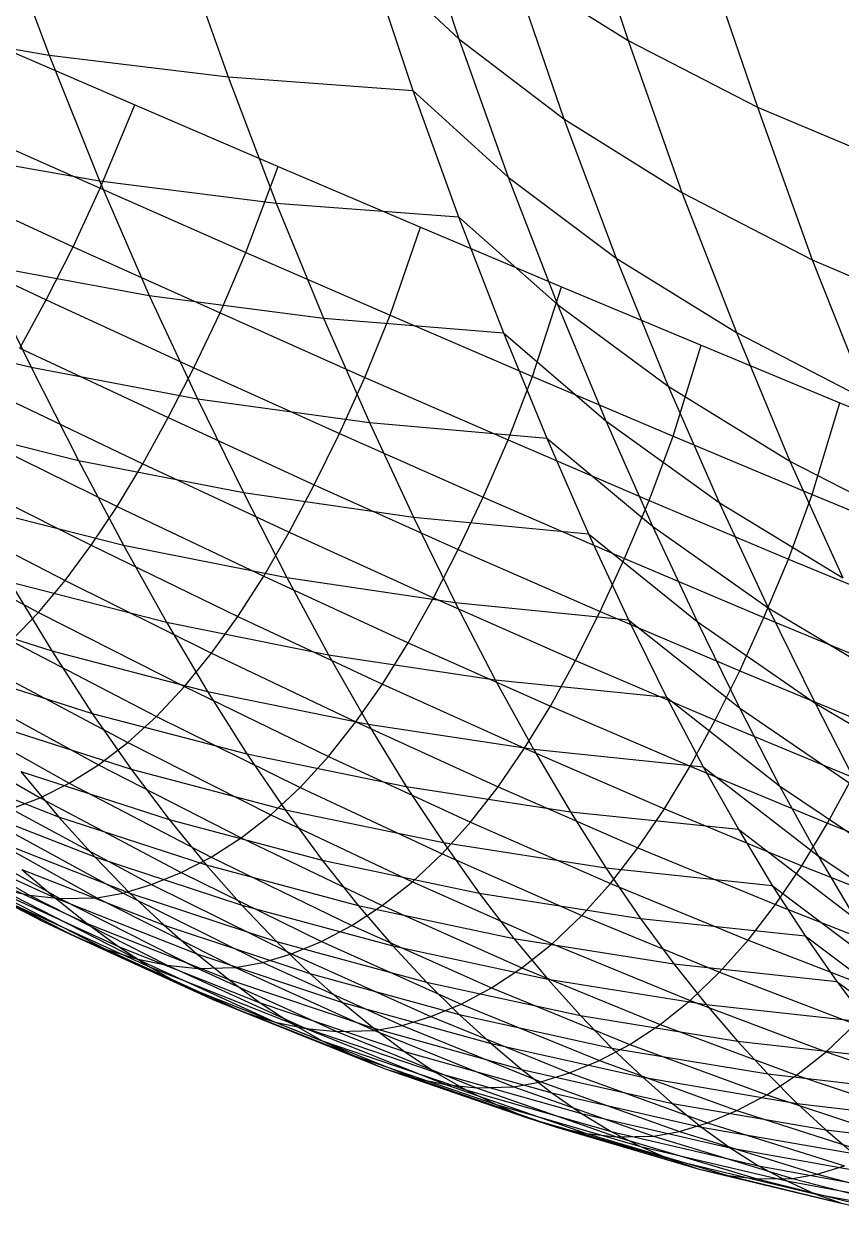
# Model space of a CAD drawing. Extents: x -429 to 429, y -1 to 209.
# Drawn here: x -356.14 to -349.2, y 42.75 to 52.91 of the extents above; entities that cross this region are included whole.
import ezdxf

# ---------------------------------------------------------------- set-up
doc = ezdxf.new("R2010")
doc.units = 0

msp = doc.modelspace()

# ---------------------------------------------------------------- linework, layer by layer
at = {"layer": 'default', "color": 5, "linetype": 'CONTINUOUS'}
for p, q in [((-352.862, 54.056, 118.257), (-352.449, 52.787, 118.776)), ((-351.471, 54.148, 114.491), (-351.01, 52.772, 115.068)), ((-356.36, 53.81, 122.06), (-355.927, 52.649, 122.603)), ((-354.818, 53.627, 121.187), (-354.407, 52.464, 121.708)), ((-350.388, 53.591, 112.974), (-349.914, 52.208, 113.575)), ((-353.225, 53.514, 120.425), (-352.449, 52.787, 118.776)), ((-353.225, 53.514, 120.425), (-352.838, 52.348, 120.916)), ((-353.225, 53.514, 120.425), (-352.838, 52.348, 120.916)), ((-351.995, 53.389, 116.631), (-351.01, 52.772, 115.068)), ((-351.995, 53.389, 116.631), (-351.557, 52.109, 117.177)), ((-357.392, 52.902, 123.597), (-355.927, 52.649, 122.603)), ((-356.426, 52.757, 146.279), (-355.2, 52.226, 145.172)), ((-352.449, 52.787, 118.776), (-351.557, 52.109, 117.177)), ((-352.449, 52.787, 118.776), (-352.029, 51.612, 119.296)), ((-351.01, 52.772, 115.068), (-349.914, 52.208, 113.575)), ((-351.01, 52.772, 115.068), (-350.555, 51.482, 115.637)), ((-355.927, 52.649, 122.603), (-354.407, 52.464, 121.708)), ((-355.927, 52.649, 122.603), (-355.499, 51.581, 123.134)), ((-354.407, 52.464, 121.708), (-352.838, 52.348, 120.916)), ((-354.407, 52.464, 121.708), (-353.998, 51.393, 122.219)), ((-352.838, 52.348, 120.916), (-352.029, 51.612, 119.296)), ((-352.838, 52.348, 120.916), (-352.451, 51.275, 121.4)), ((-352.838, 52.348, 120.916), (-352.451, 51.275, 121.4)), ((-355.492, 51.519, 144.952), (-355.2, 52.226, 145.172)), ((-355.2, 52.226, 145.172), (-353.983, 51.703, 144.053)), ((-349.914, 52.208, 113.575), (-348.713, 51.701, 112.161)), ((-349.914, 52.208, 113.575), (-349.449, 50.911, 114.164)), ((-356.742, 52.076, 146.035), (-355.492, 51.519, 144.952)), ((-351.557, 52.109, 117.177), (-350.555, 51.482, 115.637)), ((-351.557, 52.109, 117.177), (-351.112, 50.926, 117.724)), ((-356.946, 51.837, 124.142), (-355.499, 51.581, 123.134)), ((-354.255, 50.973, 143.853), (-353.983, 51.703, 144.053)), ((-353.983, 51.703, 144.053), (-352.775, 51.189, 142.923)), ((-356.983, 51.601, 145.845), (-355.722, 51.023, 144.775)), ((-355.722, 51.023, 144.775), (-355.492, 51.519, 144.952)), ((-355.499, 51.581, 123.134), (-353.998, 51.393, 122.219)), ((-355.499, 51.581, 123.134), (-355.076, 50.61, 123.652)), ((-355.492, 51.519, 144.952), (-354.255, 50.973, 143.853)), ((-352.029, 51.612, 119.296), (-351.112, 50.926, 117.724)), ((-352.029, 51.612, 119.296), (-351.612, 50.531, 119.807)), ((-350.555, 51.482, 115.637), (-349.449, 50.911, 114.164)), ((-350.555, 51.482, 115.637), (-350.092, 50.294, 116.208)), ((-353.998, 51.393, 122.219), (-352.451, 51.275, 121.4)), ((-353.998, 51.393, 122.219), (-353.596, 50.417, 122.717)), ((-352.451, 51.275, 121.4), (-351.612, 50.531, 119.807)), ((-352.451, 51.275, 121.4), (-352.07, 50.292, 121.871)), ((-352.451, 51.275, 121.4), (-352.07, 50.292, 121.871)), ((-357.22, 51.169, 145.656), (-355.95, 50.573, 144.595)), ((-353.032, 50.441, 142.737), (-352.775, 51.189, 142.923)), ((-352.775, 51.189, 142.923), (-351.578, 50.683, 141.781)), ((-355.95, 50.573, 144.595), (-355.722, 51.023, 144.775)), ((-355.722, 51.023, 144.775), (-354.475, 50.461, 143.685)), ((-354.475, 50.461, 143.685), (-354.255, 50.973, 143.853)), ((-354.255, 50.973, 143.853), (-353.032, 50.441, 142.737)), ((-351.112, 50.926, 117.724), (-350.092, 50.294, 116.208)), ((-351.112, 50.926, 117.724), (-350.672, 49.84, 118.26)), ((-349.449, 50.911, 114.164), (-348.244, 50.398, 112.767)), ((-349.449, 50.911, 114.164), (-348.975, 49.717, 114.755)), ((-356.506, 50.871, 124.672), (-355.076, 50.61, 123.652)), ((-356.506, 50.871, 124.672), (-356.08, 49.999, 125.18)), ((-355.076, 50.61, 123.652), (-353.596, 50.417, 122.717)), ((-355.076, 50.61, 123.652), (-354.667, 49.732, 124.148)), ((-351.823, 49.921, 141.605), (-351.578, 50.683, 141.781)), ((-351.578, 50.683, 141.781), (-350.392, 50.186, 140.629)), ((-356.175, 50.163, 144.415), (-355.95, 50.573, 144.595)), ((-355.95, 50.573, 144.595), (-354.697, 49.996, 143.511)), ((-351.612, 50.531, 119.807), (-350.672, 49.84, 118.26)), ((-351.612, 50.531, 119.807), (-351.201, 49.546, 120.304)), ((-354.697, 49.996, 143.511), (-354.475, 50.461, 143.685)), ((-354.475, 50.461, 143.685), (-353.245, 49.914, 142.575)), ((-353.596, 50.417, 122.717), (-352.07, 50.292, 121.871)), ((-353.596, 50.417, 122.717), (-353.206, 49.531, 123.194)), ((-353.245, 49.914, 142.575), (-353.032, 50.441, 142.737)), ((-353.032, 50.441, 142.737), (-351.823, 49.921, 141.605)), ((-357.44, 50.331, 126.288), (-356.08, 49.999, 125.18)), ((-352.07, 50.292, 121.871), (-351.201, 49.546, 120.304)), ((-352.07, 50.292, 121.871), (-351.701, 49.397, 122.324)), ((-352.07, 50.292, 121.871), (-351.701, 49.397, 122.324)), ((-350.092, 50.294, 116.208), (-348.975, 49.717, 114.755)), ((-350.092, 50.294, 116.208), (-349.637, 49.202, 116.766)), ((-356.175, 50.163, 144.415), (-354.916, 49.572, 143.337)), ((-350.628, 49.414, 140.457), (-350.392, 50.186, 140.629)), ((-350.392, 50.186, 140.629), (-349.215, 49.698, 139.465)), ((-356.08, 49.999, 125.18), (-354.667, 49.732, 124.148)), ((-356.08, 49.999, 125.18), (-355.676, 49.209, 125.66)), ((-354.916, 49.572, 143.337), (-354.697, 49.996, 143.511)), ((-354.697, 49.996, 143.511), (-353.461, 49.437, 142.405)), ((-353.461, 49.437, 142.405), (-353.245, 49.914, 142.575)), ((-353.245, 49.914, 142.575), (-352.03, 49.384, 141.446)), ((-352.03, 49.384, 141.446), (-351.823, 49.921, 141.605)), ((-351.823, 49.921, 141.605), (-350.628, 49.414, 140.457)), ((-350.672, 49.84, 118.26), (-349.637, 49.202, 116.766)), ((-350.672, 49.84, 118.26), (-350.239, 48.852, 118.782)), ((-356.394, 49.785, 144.239), (-355.132, 49.181, 143.163)), ((-354.667, 49.732, 124.148), (-353.206, 49.531, 123.194)), ((-354.667, 49.732, 124.148), (-354.277, 48.936, 124.617)), ((-349.448, 48.92, 139.292), (-349.215, 49.698, 139.465)), ((-349.215, 49.698, 139.465), (-348.049, 49.218, 138.29)), ((-357.024, 49.546, 126.774), (-355.676, 49.209, 125.66)), ((-355.132, 49.181, 143.163), (-354.916, 49.572, 143.337)), ((-354.916, 49.572, 143.337), (-353.675, 49.002, 142.234)), ((-353.206, 49.531, 123.194), (-351.701, 49.397, 122.324)), ((-353.206, 49.531, 123.194), (-352.833, 48.728, 123.647)), ((-351.201, 49.546, 120.304), (-350.239, 48.852, 118.782)), ((-351.201, 49.546, 120.304), (-350.804, 48.651, 120.782)), ((-356.611, 49.438, 144.061), (-355.348, 48.819, 142.986)), ((-353.675, 49.002, 142.234), (-353.461, 49.437, 142.405)), ((-353.461, 49.437, 142.405), (-352.242, 48.897, 141.279)), ((-352.242, 48.897, 141.279), (-352.03, 49.384, 141.446)), ((-352.03, 49.384, 141.446), (-350.832, 48.87, 140.299)), ((-351.701, 49.397, 122.324), (-350.804, 48.651, 120.782)), ((-351.701, 49.397, 122.324), (-351.347, 48.586, 122.754)), ((-351.701, 49.397, 122.324), (-351.347, 48.586, 122.754)), ((-350.832, 48.87, 140.299), (-350.628, 49.414, 140.457)), ((-350.628, 49.414, 140.457), (-349.448, 48.92, 139.292)), ((-355.676, 49.209, 125.66), (-354.277, 48.936, 124.617)), ((-355.676, 49.209, 125.66), (-355.294, 48.49, 126.109)), ((-355.348, 48.819, 142.986), (-355.132, 49.181, 143.163)), ((-355.132, 49.181, 143.163), (-353.888, 48.601, 142.062)), ((-349.637, 49.202, 116.766), (-348.51, 48.623, 115.331)), ((-349.637, 49.202, 116.766), (-349.188, 48.213, 117.309)), ((-356.83, 49.123, 143.879), (-355.568, 48.489, 142.803)), ((-353.888, 48.601, 142.062), (-353.675, 49.002, 142.234)), ((-353.675, 49.002, 142.234), (-352.453, 48.454, 141.109)), ((-354.277, 48.936, 124.617), (-352.833, 48.728, 123.647)), ((-354.277, 48.936, 124.617), (-353.908, 48.214, 125.056)), ((-352.453, 48.454, 141.109), (-352.242, 48.897, 141.279)), ((-352.242, 48.897, 141.279), (-351.041, 48.377, 140.132)), ((-349.65, 48.372, 139.133), (-349.448, 48.92, 139.292)), ((-349.448, 48.92, 139.292), (-348.283, 48.439, 138.112)), ((-357.05, 48.839, 143.694), (-355.79, 48.189, 142.616)), ((-356.632, 48.83, 127.227), (-355.294, 48.49, 126.109)), ((-355.568, 48.489, 142.803), (-355.348, 48.819, 142.986)), ((-355.348, 48.819, 142.986), (-354.103, 48.227, 141.886)), ((-351.041, 48.377, 140.132), (-350.832, 48.87, 140.299)), ((-350.832, 48.87, 140.299), (-349.65, 48.372, 139.133)), ((-350.239, 48.852, 118.782), (-349.188, 48.213, 117.309)), ((-350.239, 48.852, 118.782), (-349.821, 47.957, 119.282)), ((-352.833, 48.728, 123.647), (-351.347, 48.586, 122.754)), ((-352.833, 48.728, 123.647), (-352.478, 48.002, 124.073)), ((-357.272, 48.584, 143.505), (-356.017, 47.919, 142.421)), ((-354.103, 48.227, 141.886), (-353.888, 48.601, 142.062)), ((-353.888, 48.601, 142.062), (-352.663, 48.044, 140.937)), ((-351.347, 48.586, 122.754), (-350.425, 47.841, 121.235)), ((-351.347, 48.586, 122.754), (-351.009, 47.856, 123.161)), ((-351.347, 48.586, 122.754), (-351.009, 47.856, 123.161)), ((-350.804, 48.651, 120.782), (-349.821, 47.957, 119.282)), ((-350.804, 48.651, 120.782), (-350.425, 47.841, 121.235)), ((-355.79, 48.189, 142.616), (-355.568, 48.489, 142.803)), ((-355.568, 48.489, 142.803), (-354.323, 47.885, 141.702)), ((-355.294, 48.49, 126.109), (-353.908, 48.214, 125.056)), ((-355.294, 48.49, 126.109), (-354.931, 47.837, 126.531)), ((-352.663, 48.044, 140.937), (-352.453, 48.454, 141.109)), ((-352.453, 48.454, 141.109), (-351.249, 47.927, 139.962)), ((-351.249, 47.927, 139.962), (-351.041, 48.377, 140.132)), ((-351.041, 48.377, 140.132), (-349.858, 47.875, 138.964)), ((-349.858, 47.875, 138.964), (-349.65, 48.372, 139.133)), ((-349.65, 48.372, 139.133), (-348.485, 47.89, 137.949)), ((-356.261, 48.178, 127.653), (-354.931, 47.837, 126.531)), ((-356.261, 48.178, 127.653), (-355.903, 47.592, 128.061)), ((-356.017, 47.919, 142.421), (-355.79, 48.189, 142.616)), ((-355.79, 48.189, 142.616), (-354.547, 47.573, 141.511)), ((-354.323, 47.885, 141.702), (-354.103, 48.227, 141.886)), ((-354.103, 48.227, 141.886), (-352.877, 47.662, 140.76)), ((-353.908, 48.214, 125.056), (-352.478, 48.002, 124.073)), ((-353.908, 48.214, 125.056), (-353.556, 47.56, 125.471)), ((-357.177, 47.997, 129.242), (-355.903, 47.592, 128.061)), ((-352.877, 47.662, 140.76), (-352.663, 48.044, 140.937)), ((-352.663, 48.044, 140.937), (-351.458, 47.512, 139.79)), ((-352.478, 48.002, 124.073), (-351.009, 47.856, 123.161)), ((-352.478, 48.002, 124.073), (-352.14, 47.347, 124.476)), ((-356.249, 47.678, 142.219), (-356.017, 47.919, 142.421)), ((-356.017, 47.919, 142.421), (-354.777, 47.289, 141.313)), ((-354.547, 47.573, 141.511), (-354.323, 47.885, 141.702)), ((-354.323, 47.885, 141.702), (-353.097, 47.31, 140.575)), ((-351.458, 47.512, 139.79), (-351.249, 47.927, 139.962)), ((-351.249, 47.927, 139.962), (-350.064, 47.422, 138.793)), ((-351.009, 47.856, 123.161), (-350.066, 47.108, 121.663)), ((-351.009, 47.856, 123.161), (-350.685, 47.199, 123.549)), ((-351.009, 47.856, 123.161), (-350.685, 47.199, 123.549)), ((-350.064, 47.422, 138.793), (-349.858, 47.875, 138.964)), ((-349.858, 47.875, 138.964), (-348.693, 47.393, 137.777)), ((-349.821, 47.957, 119.282), (-348.754, 47.318, 117.83)), ((-349.821, 47.957, 119.282), (-349.423, 47.148, 119.757)), ((-354.931, 47.837, 126.531), (-353.556, 47.56, 125.471)), ((-354.931, 47.837, 126.531), (-354.582, 47.249, 126.935)), ((-350.425, 47.841, 121.235), (-349.423, 47.148, 119.757)), ((-350.425, 47.841, 121.235), (-350.066, 47.108, 121.663)), ((-356.249, 47.678, 142.219), (-355.015, 47.036, 141.104)), ((-353.097, 47.31, 140.575), (-352.877, 47.662, 140.76)), ((-352.877, 47.662, 140.76), (-351.67, 47.124, 139.611)), ((-355.903, 47.592, 128.061), (-354.582, 47.249, 126.935)), ((-355.903, 47.592, 128.061), (-355.561, 47.061, 128.447)), ((-354.777, 47.289, 141.313), (-354.547, 47.573, 141.511)), ((-354.547, 47.573, 141.511), (-353.322, 46.989, 140.382)), ((-353.556, 47.56, 125.471), (-352.14, 47.347, 124.476)), ((-353.556, 47.56, 125.471), (-353.218, 46.971, 125.867)), ((-356.83, 47.467, 129.629), (-355.561, 47.061, 128.447)), ((-356.487, 47.469, 142.01), (-355.259, 46.814, 140.887)), ((-351.67, 47.124, 139.611), (-351.458, 47.512, 139.79)), ((-351.458, 47.512, 139.79), (-350.272, 47.004, 138.619)), ((-350.272, 47.004, 138.619), (-350.064, 47.422, 138.793)), ((-350.064, 47.422, 138.793), (-348.9, 46.94, 137.603)), ((-356.727, 47.293, 141.795), (-355.507, 46.626, 140.664)), ((-355.015, 47.036, 141.104), (-354.777, 47.289, 141.313)), ((-354.777, 47.289, 141.313), (-353.554, 46.696, 140.179)), ((-354.582, 47.249, 126.935), (-353.218, 46.971, 125.867)), ((-354.582, 47.249, 126.935), (-354.248, 46.719, 127.318)), ((-353.322, 46.989, 140.382), (-353.097, 47.31, 140.575)), ((-353.097, 47.31, 140.575), (-351.89, 46.766, 139.424)), ((-352.14, 47.347, 124.476), (-350.685, 47.199, 123.549)), ((-352.14, 47.347, 124.476), (-351.814, 46.758, 124.86)), ((-356.967, 47.148, 141.578), (-355.756, 46.47, 140.436)), ((-350.685, 47.199, 123.549), (-349.725, 46.447, 122.069)), ((-350.685, 47.199, 123.549), (-350.374, 46.609, 123.917)), ((-350.685, 47.199, 123.549), (-350.374, 46.609, 123.917)), ((-349.423, 47.148, 119.757), (-348.343, 46.509, 118.323)), ((-349.423, 47.148, 119.757), (-349.048, 46.413, 120.204)), ((-355.561, 47.061, 128.447), (-354.248, 46.719, 127.318)), ((-355.561, 47.061, 128.447), (-355.229, 46.588, 128.82)), ((-351.89, 46.766, 139.424), (-351.67, 47.124, 139.611)), ((-351.67, 47.124, 139.611), (-350.484, 46.613, 138.439)), ((-350.066, 47.108, 121.663), (-349.048, 46.413, 120.204)), ((-350.066, 47.108, 121.663), (-349.725, 46.447, 122.069)), ((-357.206, 47.033, 141.359), (-356.003, 46.346, 140.208)), ((-356.492, 46.994, 130.003), (-355.229, 46.588, 128.82)), ((-355.259, 46.814, 140.887), (-355.015, 47.036, 141.104)), ((-355.015, 47.036, 141.104), (-353.795, 46.432, 139.966)), ((-353.554, 46.696, 140.179), (-353.322, 46.989, 140.382)), ((-353.322, 46.989, 140.382), (-352.115, 46.438, 139.228)), ((-353.218, 46.971, 125.867), (-351.814, 46.758, 124.86)), ((-353.218, 46.971, 125.867), (-352.894, 46.44, 126.243)), ((-350.484, 46.613, 138.439), (-350.272, 47.004, 138.619)), ((-350.272, 47.004, 138.619), (-349.107, 46.521, 137.426)), ((-355.507, 46.626, 140.664), (-355.259, 46.814, 140.887)), ((-355.259, 46.814, 140.887), (-354.043, 46.202, 139.743)), ((-352.115, 46.438, 139.228), (-351.89, 46.766, 139.424)), ((-351.89, 46.766, 139.424), (-350.703, 46.252, 138.249)), ((-351.814, 46.758, 124.86), (-350.374, 46.609, 123.917)), ((-351.814, 46.758, 124.86), (-351.501, 46.227, 125.226)), ((-357.06, 46.656, 131.934), (-355.847, 46.185, 130.71)), ((-354.248, 46.719, 127.318), (-352.894, 46.44, 126.243)), ((-354.248, 46.719, 127.318), (-353.923, 46.244, 127.687)), ((-353.795, 46.432, 139.966), (-353.554, 46.696, 140.179)), ((-353.554, 46.696, 140.179), (-352.348, 46.139, 139.023)), ((-356.165, 46.568, 130.362), (-354.907, 46.161, 129.179)), ((-356.165, 46.568, 130.362), (-355.847, 46.185, 130.71)), ((-355.756, 46.47, 140.436), (-355.507, 46.626, 140.664)), ((-355.507, 46.626, 140.664), (-354.297, 46.005, 139.512)), ((-355.229, 46.588, 128.82), (-353.923, 46.244, 127.687)), ((-355.229, 46.588, 128.82), (-354.907, 46.161, 129.179)), ((-350.703, 46.252, 138.249), (-350.484, 46.613, 138.439)), ((-350.484, 46.613, 138.439), (-349.319, 46.13, 137.243)), ((-350.374, 46.609, 123.917), (-349.397, 45.853, 122.457)), ((-350.374, 46.609, 123.917), (-350.075, 46.079, 124.269)), ((-350.374, 46.609, 123.917), (-350.075, 46.079, 124.269)), ((-356.003, 46.346, 140.208), (-355.756, 46.47, 140.436)), ((-355.756, 46.47, 140.436), (-354.552, 45.841, 139.277)), ((-352.894, 46.44, 126.243), (-351.501, 46.227, 125.226)), ((-352.894, 46.44, 126.243), (-352.579, 45.965, 126.605)), ((-352.348, 46.139, 139.023), (-352.115, 46.438, 139.228)), ((-352.115, 46.438, 139.228), (-350.928, 45.921, 138.051)), ((-349.725, 46.447, 122.069), (-348.692, 45.749, 120.626)), ((-349.725, 46.447, 122.069), (-349.397, 45.853, 122.457)), ((-349.319, 46.13, 137.243), (-349.107, 46.521, 137.426)), ((-356.249, 46.251, 139.979), (-356.003, 46.346, 140.208)), ((-356.003, 46.346, 140.208), (-354.806, 45.711, 139.041)), ((-354.043, 46.202, 139.743), (-353.795, 46.432, 139.966)), ((-353.795, 46.432, 139.966), (-352.591, 45.869, 138.805)), ((-356.749, 46.315, 132.266), (-355.539, 45.843, 131.044)), ((-356.249, 46.251, 139.979), (-355.058, 45.609, 138.804)), ((-353.923, 46.244, 127.687), (-352.579, 45.965, 126.605)), ((-353.923, 46.244, 127.687), (-353.609, 45.816, 128.041)), ((-350.928, 45.921, 138.051), (-350.703, 46.252, 138.249)), ((-350.703, 46.252, 138.249), (-349.537, 45.769, 137.051)), ((-357.248, 46.174, 139.025), (-356.093, 45.52, 137.807)), ((-357, 46.145, 139.267), (-355.835, 45.492, 138.059)), ((-356.694, 46.147, 139.56), (-355.521, 45.497, 138.364)), ((-356.484, 46.184, 139.759), (-355.299, 45.537, 138.576)), ((-355.847, 46.185, 130.71), (-354.594, 45.777, 129.525)), ((-355.847, 46.185, 130.71), (-355.539, 45.843, 131.044)), ((-354.907, 46.161, 129.179), (-353.609, 45.816, 128.041)), ((-354.907, 46.161, 129.179), (-354.594, 45.777, 129.525)), ((-354.297, 46.005, 139.512), (-354.043, 46.202, 139.743)), ((-354.043, 46.202, 139.743), (-352.842, 45.632, 138.577)), ((-352.591, 45.869, 138.805), (-352.348, 46.139, 139.023)), ((-352.348, 46.139, 139.023), (-351.161, 45.619, 137.843)), ((-351.501, 46.227, 125.226), (-350.075, 46.079, 124.269)), ((-351.501, 46.227, 125.226), (-351.199, 45.751, 125.577)), ((-349.537, 45.769, 137.051), (-349.319, 46.13, 137.243)), ((-349.319, 46.13, 137.243), (-348.175, 45.674, 136.026)), ((-357.047, 46.03, 134.434), (-355.876, 45.495, 133.19)), ((-350.075, 46.079, 124.269), (-349.082, 45.318, 122.826)), ((-350.075, 46.079, 124.269), (-349.787, 45.602, 124.606)), ((-350.075, 46.079, 124.269), (-349.787, 45.602, 124.606)), ((-356.448, 46.01, 132.586), (-355.24, 45.537, 131.365)), ((-354.552, 45.841, 139.277), (-354.297, 46.005, 139.512)), ((-354.297, 46.005, 139.512), (-353.098, 45.43, 138.342)), ((-352.579, 45.965, 126.605), (-351.199, 45.751, 125.577)), ((-352.579, 45.965, 126.605), (-352.275, 45.537, 126.952)), ((-357.126, 45.89, 136.779), (-355.976, 45.295, 135.534)), ((-355.539, 45.843, 131.044), (-354.291, 45.434, 129.859)), ((-355.539, 45.843, 131.044), (-355.24, 45.537, 131.365)), ((-354.806, 45.711, 139.041), (-354.552, 45.841, 139.277)), ((-354.552, 45.841, 139.277), (-353.357, 45.262, 138.101)), ((-352.842, 45.632, 138.577), (-352.591, 45.869, 138.805)), ((-352.591, 45.869, 138.805), (-351.404, 45.347, 137.623)), ((-351.161, 45.619, 137.843), (-350.928, 45.921, 138.051)), ((-350.928, 45.921, 138.051), (-349.761, 45.439, 136.851)), ((-349.397, 45.853, 122.457), (-348.351, 45.151, 121.03)), ((-349.397, 45.853, 122.457), (-349.082, 45.318, 122.826)), ((-356.865, 45.765, 137.04), (-355.711, 45.17, 135.803)), ((-356.774, 45.815, 134.717), (-355.602, 45.279, 133.476)), ((-356.157, 45.738, 132.893), (-354.951, 45.264, 131.675)), ((-356.157, 45.738, 132.893), (-355.876, 45.495, 133.19)), ((-354.594, 45.777, 129.525), (-353.304, 45.432, 128.384)), ((-354.594, 45.777, 129.525), (-354.291, 45.434, 129.859)), ((-353.609, 45.816, 128.041), (-352.275, 45.537, 126.952)), ((-353.609, 45.816, 128.041), (-353.304, 45.432, 128.384)), ((-351.199, 45.751, 125.577), (-349.787, 45.602, 124.606)), ((-351.199, 45.751, 125.577), (-350.907, 45.322, 125.914)), ((-349.761, 45.439, 136.851), (-349.537, 45.769, 137.051)), ((-349.537, 45.769, 137.051), (-348.392, 45.317, 135.831)), ((-356.606, 45.658, 137.299), (-355.448, 45.062, 136.068)), ((-355.058, 45.609, 138.804), (-354.806, 45.711, 139.041)), ((-354.806, 45.711, 139.041), (-353.614, 45.127, 137.859)), ((-353.098, 45.43, 138.342), (-352.842, 45.632, 138.577)), ((-352.842, 45.632, 138.577), (-351.655, 45.107, 137.392)), ((-356.508, 45.618, 134.991), (-355.336, 45.082, 133.754)), ((-356.348, 45.574, 137.556), (-355.185, 44.978, 136.332)), ((-356.348, 45.574, 137.556), (-356.093, 45.52, 137.807)), ((-356.093, 45.52, 137.807), (-354.925, 44.924, 136.59)), ((-356.093, 45.52, 137.807), (-355.835, 45.492, 138.059)), ((-355.521, 45.497, 138.364), (-355.299, 45.537, 138.576)), ((-355.299, 45.537, 138.576), (-355.058, 45.609, 138.804)), ((-355.299, 45.537, 138.576), (-354.113, 44.947, 137.383)), ((-355.24, 45.537, 131.365), (-353.997, 45.127, 130.179)), ((-355.24, 45.537, 131.365), (-354.951, 45.264, 131.675)), ((-355.058, 45.609, 138.804), (-353.87, 45.021, 137.617)), ((-352.275, 45.537, 126.952), (-350.907, 45.322, 125.914)), ((-352.275, 45.537, 126.952), (-351.98, 45.152, 127.287)), ((-351.404, 45.347, 137.623), (-351.161, 45.619, 137.843)), ((-351.161, 45.619, 137.843), (-349.993, 45.137, 136.642)), ((-349.787, 45.602, 124.606), (-348.777, 44.837, 123.18)), ((-349.787, 45.602, 124.606), (-349.509, 45.173, 124.929)), ((-349.787, 45.602, 124.606), (-349.509, 45.173, 124.929)), ((-356.242, 45.445, 135.264), (-355.069, 44.908, 134.031)), ((-356.242, 45.445, 135.264), (-355.976, 45.295, 135.534)), ((-355.876, 45.495, 133.19), (-354.672, 45.021, 131.973)), ((-355.876, 45.495, 133.19), (-355.602, 45.279, 133.476)), ((-355.835, 45.492, 138.059), (-355.521, 45.497, 138.364)), ((-355.835, 45.492, 138.059), (-354.663, 44.897, 136.849)), ((-355.521, 45.497, 138.364), (-354.343, 44.904, 137.163)), ((-354.291, 45.434, 129.859), (-353.008, 45.088, 128.713)), ((-354.291, 45.434, 129.859), (-353.997, 45.127, 130.179)), ((-353.357, 45.262, 138.101), (-353.098, 45.43, 138.342)), ((-353.304, 45.432, 128.384), (-351.98, 45.152, 127.287)), ((-353.304, 45.432, 128.384), (-353.008, 45.088, 128.713)), ((-353.098, 45.43, 138.342), (-351.912, 44.902, 137.153)), ((-349.993, 45.137, 136.642), (-349.761, 45.439, 136.851)), ((-349.761, 45.439, 136.851), (-348.615, 44.99, 135.63)), ((-351.655, 45.107, 137.392), (-351.404, 45.347, 137.623)), ((-351.404, 45.347, 137.623), (-350.235, 44.865, 136.42)), ((-350.907, 45.322, 125.914), (-349.509, 45.173, 124.929)), ((-350.907, 45.322, 125.914), (-350.624, 44.936, 126.238)), ((-355.976, 45.295, 135.534), (-354.803, 44.758, 134.306)), ((-355.976, 45.295, 135.534), (-355.711, 45.17, 135.803)), ((-355.602, 45.279, 133.476), (-354.4, 44.804, 132.261)), ((-355.602, 45.279, 133.476), (-355.336, 45.082, 133.754)), ((-354.951, 45.264, 131.675), (-353.713, 44.853, 130.488)), ((-354.951, 45.264, 131.675), (-354.672, 45.021, 131.973)), ((-353.614, 45.127, 137.859), (-353.357, 45.262, 138.101)), ((-353.357, 45.262, 138.101), (-352.171, 44.732, 136.91)), ((-355.711, 45.17, 135.803), (-354.537, 44.633, 134.578)), ((-355.711, 45.17, 135.803), (-355.448, 45.062, 136.068)), ((-353.997, 45.127, 130.179), (-352.722, 44.781, 129.03)), ((-353.997, 45.127, 130.179), (-353.713, 44.853, 130.488)), ((-353.87, 45.021, 137.617), (-353.614, 45.127, 137.859)), ((-353.614, 45.127, 137.859), (-352.429, 44.595, 136.664)), ((-351.98, 45.152, 127.287), (-350.624, 44.936, 126.238)), ((-351.98, 45.152, 127.287), (-351.694, 44.807, 127.609)), ((-350.235, 44.865, 136.42), (-349.993, 45.137, 136.642)), ((-349.993, 45.137, 136.642), (-348.845, 44.692, 135.419)), ((-349.509, 45.173, 124.929), (-348.484, 44.405, 123.52)), ((-349.509, 45.173, 124.929), (-349.24, 44.787, 125.239)), ((-349.509, 45.173, 124.929), (-349.24, 44.787, 125.239)), ((-355.448, 45.062, 136.068), (-354.272, 44.526, 134.847)), ((-355.448, 45.062, 136.068), (-355.185, 44.978, 136.332)), ((-355.336, 45.082, 133.754), (-354.136, 44.606, 132.54)), ((-355.336, 45.082, 133.754), (-355.069, 44.908, 134.031)), ((-354.672, 45.021, 131.973), (-353.437, 44.609, 130.785)), ((-354.672, 45.021, 131.973), (-354.4, 44.804, 132.261)), ((-354.113, 44.947, 137.383), (-353.87, 45.021, 137.617)), ((-353.87, 45.021, 137.617), (-352.686, 44.488, 136.418)), ((-353.008, 45.088, 128.713), (-351.694, 44.807, 127.609)), ((-353.008, 45.088, 128.713), (-352.722, 44.781, 129.03)), ((-351.912, 44.902, 137.153), (-351.655, 45.107, 137.392)), ((-351.655, 45.107, 137.392), (-350.484, 44.626, 136.188)), ((-355.185, 44.978, 136.332), (-354.008, 44.442, 135.115)), ((-355.185, 44.978, 136.332), (-354.925, 44.924, 136.59)), ((-354.925, 44.924, 136.59), (-353.747, 44.388, 135.376)), ((-354.925, 44.924, 136.59), (-354.663, 44.897, 136.849)), ((-354.343, 44.904, 137.163), (-354.113, 44.947, 137.383)), ((-354.113, 44.947, 137.383), (-352.93, 44.412, 136.182)), ((-350.624, 44.936, 126.238), (-349.24, 44.787, 125.239)), ((-350.624, 44.936, 126.238), (-350.35, 44.591, 126.55)), ((-355.069, 44.908, 134.031), (-353.871, 44.433, 132.818)), ((-355.069, 44.908, 134.031), (-354.803, 44.758, 134.306)), ((-354.663, 44.897, 136.849), (-354.343, 44.904, 137.163)), ((-354.663, 44.897, 136.849), (-353.483, 44.361, 135.64)), ((-354.343, 44.904, 137.163), (-353.163, 44.369, 135.957)), ((-353.713, 44.853, 130.488), (-352.444, 44.505, 129.335)), ((-353.713, 44.853, 130.488), (-353.437, 44.609, 130.785)), ((-352.171, 44.732, 136.91), (-351.912, 44.902, 137.153)), ((-351.912, 44.902, 137.153), (-350.739, 44.422, 135.948)), ((-350.484, 44.626, 136.188), (-350.235, 44.865, 136.42)), ((-350.235, 44.865, 136.42), (-349.084, 44.425, 135.197)), ((-354.803, 44.758, 134.306), (-353.607, 44.282, 133.094)), ((-354.803, 44.758, 134.306), (-354.537, 44.633, 134.578)), ((-354.4, 44.804, 132.261), (-353.17, 44.391, 131.073)), ((-354.4, 44.804, 132.261), (-354.136, 44.606, 132.54)), ((-352.722, 44.781, 129.03), (-351.416, 44.498, 127.92)), ((-352.722, 44.781, 129.03), (-352.444, 44.505, 129.335)), ((-352.429, 44.595, 136.664), (-352.171, 44.732, 136.91)), ((-352.171, 44.732, 136.91), (-350.997, 44.252, 135.703)), ((-351.694, 44.807, 127.609), (-350.35, 44.591, 126.55)), ((-351.694, 44.807, 127.609), (-351.416, 44.498, 127.92)), ((-349.24, 44.787, 125.239), (-348.199, 44.016, 123.848)), ((-349.24, 44.787, 125.239), (-348.979, 44.44, 125.537)), ((-349.24, 44.787, 125.239), (-348.979, 44.44, 125.537)), ((-354.537, 44.633, 134.578), (-353.343, 44.157, 133.367)), ((-354.537, 44.633, 134.578), (-354.272, 44.526, 134.847)), ((-354.136, 44.606, 132.54), (-352.91, 44.192, 131.351)), ((-354.136, 44.606, 132.54), (-353.871, 44.433, 132.818)), ((-353.437, 44.609, 130.785), (-352.175, 44.26, 129.629)), ((-353.437, 44.609, 130.785), (-353.17, 44.391, 131.073)), ((-350.739, 44.422, 135.948), (-350.484, 44.626, 136.188)), ((-350.484, 44.626, 136.188), (-349.33, 44.19, 134.966)), ((-354.272, 44.526, 134.847), (-353.081, 44.049, 133.637)), ((-354.272, 44.526, 134.847), (-354.008, 44.442, 135.115)), ((-352.686, 44.488, 136.418), (-352.429, 44.595, 136.664)), ((-352.444, 44.505, 129.335), (-351.148, 44.221, 128.219)), ((-352.444, 44.505, 129.335), (-352.175, 44.26, 129.629)), ((-352.429, 44.595, 136.664), (-351.253, 44.116, 135.457)), ((-350.35, 44.591, 126.55), (-348.979, 44.44, 125.537)), ((-350.35, 44.591, 126.55), (-350.083, 44.28, 126.851)), ((-354.008, 44.442, 135.115), (-352.819, 43.965, 133.905)), ((-354.008, 44.442, 135.115), (-353.747, 44.388, 135.376)), ((-353.871, 44.433, 132.818), (-352.65, 44.018, 131.628)), ((-353.871, 44.433, 132.818), (-353.607, 44.282, 133.094)), ((-353.163, 44.369, 135.957), (-352.93, 44.412, 136.182)), ((-352.93, 44.412, 136.182), (-352.686, 44.488, 136.418)), ((-352.93, 44.412, 136.182), (-351.751, 43.934, 134.973)), ((-352.686, 44.488, 136.418), (-351.508, 44.01, 135.21)), ((-351.416, 44.498, 127.92), (-350.083, 44.28, 126.851)), ((-351.416, 44.498, 127.92), (-351.148, 44.221, 128.219)), ((-350.997, 44.252, 135.703), (-350.739, 44.422, 135.948)), ((-350.739, 44.422, 135.948), (-349.581, 43.99, 134.727)), ((-349.33, 44.19, 134.966), (-349.084, 44.425, 135.197)), ((-353.747, 44.388, 135.376), (-352.56, 43.911, 134.167)), ((-353.747, 44.388, 135.376), (-353.483, 44.361, 135.64)), ((-353.483, 44.361, 135.64), (-353.163, 44.369, 135.957)), ((-353.483, 44.361, 135.64), (-352.299, 43.884, 134.431)), ((-353.17, 44.391, 131.073), (-351.914, 44.04, 129.913)), ((-353.17, 44.391, 131.073), (-352.91, 44.192, 131.351)), ((-353.163, 44.369, 135.957), (-351.98, 43.892, 134.749)), ((-353.607, 44.282, 133.094), (-352.39, 43.867, 131.902)), ((-353.607, 44.282, 133.094), (-353.343, 44.157, 133.367)), ((-352.175, 44.26, 129.629), (-350.887, 43.974, 128.507)), ((-352.175, 44.26, 129.629), (-351.914, 44.04, 129.913)), ((-351.253, 44.116, 135.457), (-350.997, 44.252, 135.703)), ((-351.148, 44.221, 128.219), (-349.826, 44.002, 127.14)), ((-351.148, 44.221, 128.219), (-350.887, 43.974, 128.507)), ((-350.997, 44.252, 135.703), (-349.835, 43.824, 134.483)), ((-350.083, 44.28, 126.851), (-348.726, 44.128, 125.825)), ((-350.083, 44.28, 126.851), (-349.826, 44.002, 127.14)), ((-353.343, 44.157, 133.367), (-352.132, 43.741, 132.173)), ((-353.343, 44.157, 133.367), (-353.081, 44.049, 133.637)), ((-352.91, 44.192, 131.351), (-351.66, 43.84, 130.188)), ((-352.91, 44.192, 131.351), (-352.65, 44.018, 131.628)), ((-351.508, 44.01, 135.21), (-351.253, 44.116, 135.457)), ((-351.253, 44.116, 135.457), (-350.087, 43.691, 134.239)), ((-349.581, 43.99, 134.727), (-349.33, 44.19, 134.966)), ((-349.33, 44.19, 134.966), (-348.194, 43.799, 133.726)), ((-353.081, 44.049, 133.637), (-351.875, 43.633, 132.44)), ((-353.081, 44.049, 133.637), (-352.819, 43.965, 133.905)), ((-352.65, 44.018, 131.628), (-351.407, 43.665, 130.461)), ((-352.65, 44.018, 131.628), (-352.39, 43.867, 131.902)), ((-351.914, 44.04, 129.913), (-350.635, 43.752, 128.785)), ((-351.914, 44.04, 129.913), (-351.66, 43.84, 130.188)), ((-351.751, 43.934, 134.973), (-351.508, 44.01, 135.21)), ((-351.508, 44.01, 135.21), (-350.337, 43.587, 133.994)), ((-349.826, 44.002, 127.14), (-348.481, 43.847, 126.102)), ((-349.826, 44.002, 127.14), (-349.576, 43.752, 127.42)), ((-352.819, 43.965, 133.905), (-351.618, 43.549, 132.705)), ((-352.819, 43.965, 133.905), (-352.56, 43.911, 134.167)), ((-352.56, 43.911, 134.167), (-351.365, 43.495, 132.964)), ((-352.56, 43.911, 134.167), (-352.299, 43.884, 134.431)), ((-351.98, 43.892, 134.749), (-351.751, 43.934, 134.973)), ((-351.751, 43.934, 134.973), (-350.576, 43.514, 133.757)), ((-350.887, 43.974, 128.507), (-349.576, 43.752, 127.42)), ((-350.887, 43.974, 128.507), (-350.635, 43.752, 128.785)), ((-349.835, 43.824, 134.483), (-349.581, 43.99, 134.727)), ((-349.581, 43.99, 134.727), (-348.439, 43.606, 133.491)), ((-352.39, 43.867, 131.902), (-351.155, 43.513, 130.73)), ((-352.39, 43.867, 131.902), (-352.132, 43.741, 132.173)), ((-352.299, 43.884, 134.431), (-351.98, 43.892, 134.749)), ((-352.299, 43.884, 134.431), (-351.109, 43.467, 133.224)), ((-351.98, 43.892, 134.749), (-350.797, 43.473, 133.54)), ((-351.66, 43.84, 130.188), (-350.389, 43.551, 129.054)), ((-351.66, 43.84, 130.188), (-351.407, 43.665, 130.461)), ((-350.087, 43.691, 134.239), (-349.835, 43.824, 134.483)), ((-349.835, 43.824, 134.483), (-348.685, 43.446, 133.251)), ((-352.132, 43.741, 132.173), (-350.905, 43.386, 130.995)), ((-352.132, 43.741, 132.173), (-351.875, 43.633, 132.44)), ((-350.635, 43.752, 128.785), (-349.333, 43.527, 127.689)), ((-350.635, 43.752, 128.785), (-350.389, 43.551, 129.054)), ((-350.337, 43.587, 133.994), (-350.087, 43.691, 134.239)), ((-350.087, 43.691, 134.239), (-348.931, 43.319, 133.01)), ((-349.576, 43.752, 127.42), (-348.243, 43.594, 126.37)), ((-349.576, 43.752, 127.42), (-349.333, 43.527, 127.689)), ((-351.875, 43.633, 132.44), (-350.656, 43.278, 131.257)), ((-351.875, 43.633, 132.44), (-351.618, 43.549, 132.705)), ((-351.407, 43.665, 130.461), (-350.145, 43.374, 129.319)), ((-351.407, 43.665, 130.461), (-351.155, 43.513, 130.73)), ((-351.618, 43.549, 132.705), (-350.408, 43.194, 131.516)), ((-351.618, 43.549, 132.705), (-351.365, 43.495, 132.964)), ((-351.365, 43.495, 132.964), (-350.164, 43.139, 131.769)), ((-351.365, 43.495, 132.964), (-351.109, 43.467, 133.224)), ((-351.155, 43.513, 130.73), (-349.903, 43.221, 129.58)), ((-351.155, 43.513, 130.73), (-350.905, 43.386, 130.995)), ((-350.797, 43.473, 133.54), (-350.576, 43.514, 133.757)), ((-350.576, 43.514, 133.757), (-350.337, 43.587, 133.994)), ((-350.576, 43.514, 133.757), (-349.407, 43.151, 132.537)), ((-350.389, 43.551, 129.054), (-349.097, 43.325, 127.95)), ((-350.389, 43.551, 129.054), (-350.145, 43.374, 129.319)), ((-350.337, 43.587, 133.994), (-349.174, 43.221, 132.77)), ((-349.333, 43.527, 127.689), (-348.012, 43.366, 126.628)), ((-349.333, 43.527, 127.689), (-349.097, 43.325, 127.95)), ((-351.109, 43.467, 133.224), (-350.797, 43.473, 133.54)), ((-351.109, 43.467, 133.224), (-349.917, 43.111, 132.022)), ((-350.905, 43.386, 130.995), (-349.664, 43.093, 129.837)), ((-350.905, 43.386, 130.995), (-350.656, 43.278, 131.257)), ((-350.797, 43.473, 133.54), (-349.615, 43.113, 132.33)), ((-350.145, 43.374, 129.319), (-348.865, 43.146, 128.205)), ((-350.145, 43.374, 129.319), (-349.903, 43.221, 129.58)), ((-350.656, 43.278, 131.257), (-349.426, 42.985, 130.09)), ((-350.656, 43.278, 131.257), (-350.408, 43.194, 131.516)), ((-350.408, 43.194, 131.516), (-349.19, 42.901, 130.339)), ((-350.408, 43.194, 131.516), (-350.164, 43.139, 131.769)), ((-349.903, 43.221, 129.58), (-348.636, 42.991, 128.455)), ((-349.903, 43.221, 129.58), (-349.664, 43.093, 129.837)), ((-349.407, 43.151, 132.537), (-349.174, 43.221, 132.77)), ((-350.164, 43.139, 131.769), (-348.957, 42.845, 130.582)), ((-350.164, 43.139, 131.769), (-349.917, 43.111, 132.022)), ((-349.917, 43.111, 132.022), (-349.615, 43.113, 132.33)), ((-349.917, 43.111, 132.022), (-348.724, 42.815, 130.824)), ((-349.664, 43.093, 129.837), (-348.41, 42.861, 128.7)), ((-349.664, 43.093, 129.837), (-349.426, 42.985, 130.09)), ((-349.615, 43.113, 132.33), (-349.407, 43.151, 132.537)), ((-349.615, 43.113, 132.33), (-348.434, 42.813, 131.122)), ((-349.407, 43.151, 132.537), (-348.245, 42.847, 131.313)), ((-349.426, 42.985, 130.09), (-348.186, 42.753, 128.94)), ((-349.426, 42.985, 130.09), (-349.19, 42.901, 130.339))]:
    msp.add_line(p, q, dxfattribs=at)

doc.saveas('drawing.dxf')
